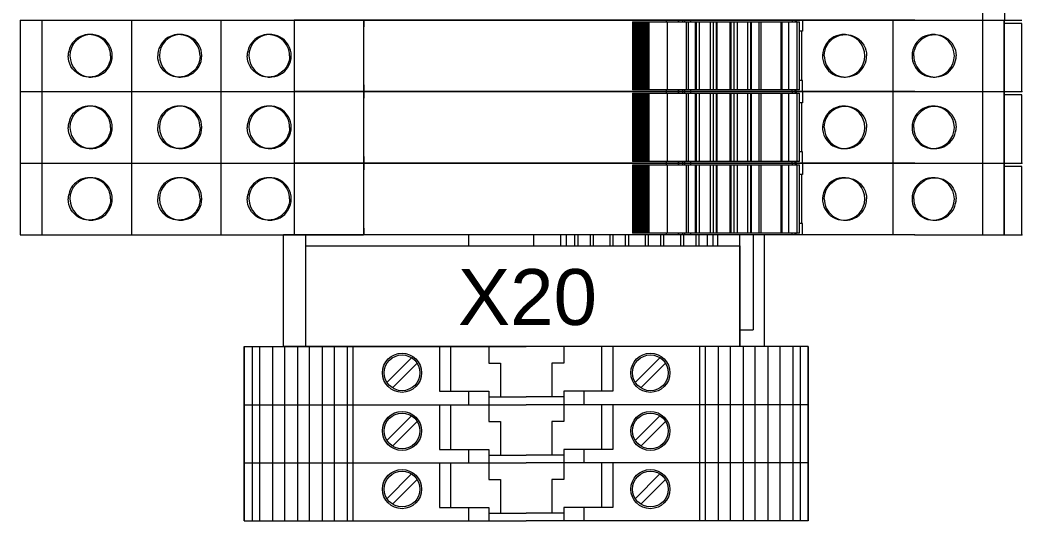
# Model space of a CAD drawing. Header units: millimetres. Extents: x -5035 to 14510, y -7775 to 12.
# Drawn here: x 1404.5 to 1494, y -2380.5 to -2335.7 of the extents above; entities that cross this region are included whole.
import ezdxf
from ezdxf.enums import TextEntityAlignment as Align

# ---------------------------------------------------------------- set-up
doc = ezdxf.new("R2010")
doc.units = ezdxf.units.MM
doc.layers.add('eProC - L2', color=41, linetype='Continuous', lineweight=20)
doc.styles.get("Standard").update_dxf_attribs({"font": 'arial.ttf'})

# ---------------------------------------------------------------- blocks, each defined once
blk = doc.blocks.new('eProC_Z_EK1+I-RE1')
at = {"layer": 'eProC - L2'}
for p, q in [((0, 0), (0, -20.65)), ((10, 0), (0, 0)), ((10, 0), (10, -43)), ((0, -1), (8.5, -1)), ((8.5, -2.2), (8.5, -1)), ((10, -2.2), (0, -2.2)), ((0, -4.2), (1, -4.2)), ((1, -4.591), (0, -4.591)), ((1, -5.091), (0, -5.091)), ((1, -5.838), (0, -5.838)), ((1, -6.114), (0, -6.114)), ((1, -7.214), (0, -7.214)), ((1, -7.489), (0, -7.489)), ((1, -8.989), (0, -8.989)), ((1, -9.265), (0, -9.265)), ((1, -10.365), (0, -10.365)), ((1, -10.64), (0, -10.64)), ((1, -12.14), (0, -12.14)), ((1, -12.416), (0, -12.416)), ((1, -13.516), (0, -13.516)), ((1, -13.791), (0, -13.791)), ((1, -15.291), (0, -15.291)), ((1, -15.567), (0, -15.567)), ((1, -16.667), (0, -16.667)), ((1, -16.942), (0, -16.942)), ((1, -17.691), (0, -17.691)), ((1, -18.191), (0, -18.191)), ((0, -20.65), (1, -20.65)), ((1, -26.45), (1, -20.65)), ((0, -26.45), (0, -43)), ((0, -26.45), (1, -26.45)), ((10, -41), (0, -41)), ((10, -43), (0, -43))]:
    blk.add_line(p, q, dxfattribs=at)
blk.add_lwpolyline([(10, -41), (1, -41), (1, -2.2), (10, -2.2)], close=True, dxfattribs=at)
blk.add_attdef('XXXX.X', text='', height=5, rotation=90, dxfattribs=at).set_placement((8.072, -21.183), align=Align.CENTER)

msp = doc.modelspace()

# ---------------------------------------------------------------- linework, layer by layer
at = {"layer": 'eProC - L2'}
for p, q in [((1490.5, -2329.307), (1490.5, -2335.707)), ((1492.451, -2329.307), (1492.451, -2335.707)), ((1404.469, -2335.707), (1404.469, -2342.107)), ((1404.469, -2335.707), (1492.446, -2335.707)), ((1404.47, -2335.707), (1404.47, -2342.107)), ((1404.475, -2335.707), (1428.964, -2335.707)), ((1404.475, -2335.707), (1494.026, -2335.707)), ((1404.476, -2335.707), (1404.476, -2342.107)), ((1406.421, -2335.707), (1406.421, -2342.107)), ((1414.421, -2335.707), (1414.421, -2342.107)), ((1422.421, -2335.707), (1422.421, -2342.107)), ((1435.179, -2335.707), (1428.957, -2335.707)), ((1428.957, -2335.707), (1428.957, -2342.107)), ((1435.179, -2335.707), (1435.179, -2342.107)), ((1484.452, -2335.707), (1435.185, -2335.707)), ((1435.185, -2335.707), (1435.185, -2336.307)), ((1459.207, -2335.857), (1459.207, -2341.957)), ((1459.207, -2335.857), (1474.141, -2335.857)), ((1459.22, -2335.857), (1459.22, -2341.957)), ((1459.313, -2335.857), (1459.313, -2341.957)), ((1459.378, -2335.857), (1459.378, -2341.957)), ((1459.508, -2335.857), (1459.508, -2341.957)), ((1459.607, -2335.857), (1459.607, -2341.957)), ((1459.729, -2335.857), (1459.729, -2341.957)), ((1459.818, -2335.857), (1459.818, -2341.957)), ((1459.932, -2335.857), (1459.932, -2341.957)), ((1460.008, -2335.857), (1460.008, -2341.957)), ((1460.115, -2335.857), (1460.115, -2341.957)), ((1460.179, -2335.857), (1460.179, -2341.957)), ((1460.278, -2335.857), (1460.278, -2341.957)), ((1460.33, -2335.857), (1460.33, -2341.957)), ((1460.422, -2335.857), (1460.422, -2341.957)), ((1460.46, -2335.857), (1460.46, -2341.957)), ((1460.544, -2335.857), (1460.544, -2341.957)), ((1460.568, -2335.857), (1460.568, -2341.957)), ((1460.646, -2335.857), (1460.646, -2341.957)), ((1460.662, -2335.857), (1460.662, -2341.957)), ((1462.257, -2335.857), (1462.257, -2335.707)), ((1462.343, -2341.957), (1462.343, -2335.857)), ((1463.313, -2335.707), (1463.313, -2335.857)), ((1463.317, -2335.857), (1463.317, -2335.707)), ((1463.717, -2335.857), (1463.717, -2335.707)), ((1463.895, -2335.857), (1463.895, -2335.707)), ((1464.007, -2335.857), (1464.007, -2341.957)), ((1464.207, -2341.957), (1464.207, -2335.857)), ((1464.426, -2335.857), (1464.426, -2335.707)), ((1464.85, -2341.957), (1464.85, -2335.857)), ((1464.945, -2341.957), (1464.945, -2335.857)), ((1465.182, -2335.857), (1465.182, -2341.957)), ((1466.157, -2335.857), (1466.157, -2341.957)), ((1466.457, -2341.957), (1466.457, -2335.857)), ((1466.695, -2335.857), (1466.695, -2341.957)), ((1466.79, -2341.957), (1466.79, -2335.857)), ((1467.925, -2335.857), (1467.925, -2341.957)), ((1468.02, -2341.957), (1468.02, -2335.857)), ((1468.257, -2335.857), (1468.257, -2341.957)), ((1468.557, -2335.857), (1468.557, -2341.957)), ((1469.532, -2341.957), (1469.532, -2335.857)), ((1469.77, -2335.857), (1469.77, -2341.957)), ((1469.865, -2341.957), (1469.865, -2335.857)), ((1470.507, -2335.857), (1470.507, -2341.957)), ((1470.707, -2341.957), (1470.707, -2335.857)), ((1472.469, -2335.857), (1472.469, -2341.957)), ((1472.496, -2335.857), (1472.496, -2341.957)), ((1472.565, -2335.857), (1472.565, -2341.957)), ((1473.171, -2335.857), (1473.171, -2341.957)), ((1473.483, -2335.707), (1473.483, -2335.857)), ((1473.748, -2335.707), (1473.748, -2335.857)), ((1473.848, -2335.707), (1473.848, -2335.857)), ((1473.898, -2335.857), (1473.898, -2341.957)), ((1474.141, -2341.957), (1474.141, -2335.857)), ((1474.407, -2335.707), (1474.407, -2336.707)), ((1482.494, -2335.707), (1482.494, -2342.107)), ((1484.433, -2335.707), (1484.452, -2335.707)), ((1484.452, -2335.707), (1492.452, -2335.707)), ((1487.909, -2335.707), (1487.906, -2335.707)), ((1488.264, -2335.707), (1492.164, -2335.707)), ((1490.494, -2335.707), (1490.494, -2342.107)), ((1492.439, -2335.707), (1492.439, -2342.107)), ((1492.445, -2335.707), (1492.445, -2342.107)), ((1492.446, -2342.107), (1492.446, -2335.707)), ((1494.019, -2336.007), (1492.446, -2336.007)), ((1492.456, -2335.707), (1494.026, -2335.707)), ((1494.017, -2342.107), (1494.017, -2336.007)), ((1494.019, -2342.107), (1494.019, -2336.007)), ((1410.823, -2337.006), (1410.661, -2337.006)), ((1418.823, -2337.006), (1418.661, -2337.006)), ((1426.823, -2337.006), (1426.661, -2337.006)), ((1474.407, -2336.707), (1474.141, -2336.707)), ((1474.307, -2336.707), (1474.307, -2341.107)), ((1478.254, -2337.006), (1478.091, -2337.006)), ((1486.254, -2337.006), (1486.091, -2337.006)), ((1410.661, -2340.807), (1410.823, -2340.807)), ((1418.661, -2340.807), (1418.823, -2340.807)), ((1426.661, -2340.807), (1426.823, -2340.807)), ((1478.091, -2340.807), (1478.254, -2340.807)), ((1486.091, -2340.807), (1486.254, -2340.807)), ((1435.185, -2341.507), (1435.185, -2342.107)), ((1474.407, -2341.107), (1474.141, -2341.107)), ((1474.407, -2342.107), (1474.407, -2341.107)), ((1404.469, -2342.107), (1404.469, -2348.507)), ((1404.469, -2342.107), (1492.446, -2342.107)), ((1404.469, -2342.107), (1428.957, -2342.107)), ((1404.47, -2342.107), (1404.47, -2348.507)), ((1404.476, -2342.107), (1404.476, -2348.507)), ((1406.421, -2342.107), (1406.421, -2348.507)), ((1414.421, -2342.107), (1414.421, -2348.507)), ((1422.421, -2342.107), (1422.421, -2348.507)), ((1435.179, -2342.107), (1428.957, -2342.107)), ((1428.957, -2342.107), (1428.957, -2348.507)), ((1428.957, -2342.107), (1435.179, -2342.107)), ((1435.179, -2342.107), (1435.179, -2348.507)), ((1484.446, -2342.107), (1435.179, -2342.107)), ((1435.185, -2342.107), (1435.185, -2342.707)), ((1474.141, -2341.957), (1459.207, -2341.957)), ((1459.207, -2342.257), (1459.207, -2348.357)), ((1459.207, -2342.257), (1474.141, -2342.257)), ((1459.22, -2342.257), (1459.22, -2348.357)), ((1459.313, -2342.257), (1459.313, -2348.357)), ((1459.378, -2342.257), (1459.378, -2348.357)), ((1459.508, -2342.257), (1459.508, -2348.357)), ((1459.607, -2342.257), (1459.607, -2348.357)), ((1459.729, -2342.257), (1459.729, -2348.357)), ((1459.818, -2342.257), (1459.818, -2348.357)), ((1459.932, -2342.257), (1459.932, -2348.357)), ((1460.008, -2342.257), (1460.008, -2348.357)), ((1460.115, -2342.257), (1460.115, -2348.357)), ((1460.179, -2342.257), (1460.179, -2348.357)), ((1460.278, -2342.257), (1460.278, -2348.357)), ((1460.33, -2342.257), (1460.33, -2348.357)), ((1460.422, -2342.257), (1460.422, -2348.357)), ((1460.46, -2342.257), (1460.46, -2348.357)), ((1460.544, -2342.257), (1460.544, -2348.357)), ((1460.568, -2342.257), (1460.568, -2348.357)), ((1460.646, -2342.257), (1460.646, -2348.357)), ((1460.662, -2342.257), (1460.662, -2348.357)), ((1462.257, -2342.107), (1462.257, -2341.957)), ((1462.257, -2342.257), (1462.257, -2342.107)), ((1462.343, -2348.357), (1462.343, -2342.257)), ((1463.313, -2341.957), (1463.313, -2342.107)), ((1463.313, -2342.107), (1463.313, -2342.257)), ((1463.317, -2342.107), (1463.317, -2341.957)), ((1463.317, -2342.257), (1463.317, -2342.107)), ((1463.717, -2342.107), (1463.717, -2341.957)), ((1463.717, -2342.257), (1463.717, -2342.107)), ((1463.895, -2342.107), (1463.895, -2341.957)), ((1463.895, -2342.257), (1463.895, -2342.107)), ((1464.007, -2342.257), (1464.007, -2348.357)), ((1464.207, -2348.357), (1464.207, -2342.257)), ((1464.426, -2342.107), (1464.426, -2341.957)), ((1464.426, -2342.257), (1464.426, -2342.107)), ((1464.85, -2348.357), (1464.85, -2342.257)), ((1464.945, -2348.357), (1464.945, -2342.257)), ((1465.182, -2342.257), (1465.182, -2348.357)), ((1466.157, -2342.257), (1466.157, -2348.357)), ((1466.457, -2348.357), (1466.457, -2342.257)), ((1466.695, -2342.257), (1466.695, -2348.357)), ((1466.79, -2348.357), (1466.79, -2342.257)), ((1467.925, -2342.257), (1467.925, -2348.357)), ((1468.02, -2348.357), (1468.02, -2342.257)), ((1468.257, -2342.257), (1468.257, -2348.357)), ((1468.557, -2342.257), (1468.557, -2348.357)), ((1469.532, -2348.357), (1469.532, -2342.257)), ((1469.77, -2342.257), (1469.77, -2348.357)), ((1469.865, -2348.357), (1469.865, -2342.257)), ((1470.507, -2342.257), (1470.507, -2348.357)), ((1470.707, -2348.357), (1470.707, -2342.257)), ((1472.469, -2342.257), (1472.469, -2348.357)), ((1472.496, -2342.257), (1472.496, -2348.357)), ((1472.565, -2342.257), (1472.565, -2348.357)), ((1473.171, -2342.257), (1473.171, -2348.357)), ((1473.483, -2342.107), (1473.483, -2341.957)), ((1473.483, -2342.107), (1473.483, -2342.257)), ((1473.748, -2342.107), (1473.748, -2341.957)), ((1473.748, -2342.107), (1473.748, -2342.257)), ((1473.848, -2342.107), (1473.848, -2341.957)), ((1473.848, -2342.107), (1473.848, -2342.257)), ((1473.898, -2342.257), (1473.898, -2348.357)), ((1474.141, -2348.357), (1474.141, -2342.257)), ((1474.407, -2342.107), (1474.407, -2343.107)), ((1482.494, -2342.107), (1482.494, -2348.507)), ((1484.426, -2342.107), (1484.446, -2342.107)), ((1484.446, -2342.107), (1492.446, -2342.107)), ((1487.903, -2342.107), (1487.9, -2342.107)), ((1488.257, -2342.107), (1492.157, -2342.107)), ((1490.494, -2342.107), (1490.494, -2348.507)), ((1492.439, -2342.107), (1492.439, -2348.507)), ((1492.445, -2342.107), (1492.445, -2348.507)), ((1492.446, -2348.507), (1492.446, -2342.107)), ((1494.019, -2342.407), (1492.446, -2342.407)), ((1492.449, -2342.107), (1494.019, -2342.107)), ((1494.017, -2348.507), (1494.017, -2342.407)), ((1494.019, -2348.507), (1494.019, -2342.407)), ((1410.823, -2343.406), (1410.661, -2343.406)), ((1418.823, -2343.406), (1418.661, -2343.406)), ((1426.823, -2343.406), (1426.661, -2343.406)), ((1474.407, -2343.107), (1474.141, -2343.107)), ((1474.307, -2343.107), (1474.307, -2347.507)), ((1478.254, -2343.406), (1478.091, -2343.406)), ((1486.254, -2343.406), (1486.091, -2343.406)), ((1410.661, -2347.207), (1410.823, -2347.207)), ((1418.661, -2347.207), (1418.823, -2347.207)), ((1426.661, -2347.207), (1426.823, -2347.207)), ((1478.091, -2347.207), (1478.254, -2347.207)), ((1486.091, -2347.207), (1486.254, -2347.207)), ((1435.185, -2347.907), (1435.185, -2348.507)), ((1474.407, -2347.507), (1474.141, -2347.507)), ((1474.407, -2348.507), (1474.407, -2347.507)), ((1404.469, -2348.507), (1404.469, -2354.907)), ((1404.469, -2348.507), (1492.446, -2348.507)), ((1404.469, -2348.507), (1428.957, -2348.507)), ((1404.47, -2348.507), (1404.47, -2354.907)), ((1404.476, -2348.507), (1404.476, -2354.907)), ((1406.421, -2348.507), (1406.421, -2354.907)), ((1414.421, -2348.507), (1414.421, -2354.907)), ((1422.421, -2348.507), (1422.421, -2354.907)), ((1435.179, -2348.507), (1428.957, -2348.507)), ((1428.957, -2348.507), (1428.957, -2354.907)), ((1428.957, -2348.507), (1435.179, -2348.507)), ((1435.179, -2348.507), (1435.179, -2354.907)), ((1484.446, -2348.507), (1435.179, -2348.507)), ((1435.185, -2348.507), (1435.185, -2349.107)), ((1474.141, -2348.357), (1459.207, -2348.357)), ((1459.207, -2348.657), (1459.207, -2354.757)), ((1459.207, -2348.657), (1474.141, -2348.657)), ((1459.22, -2348.657), (1459.22, -2354.757)), ((1459.313, -2348.657), (1459.313, -2354.757)), ((1459.378, -2348.657), (1459.378, -2354.757)), ((1459.508, -2348.657), (1459.508, -2354.757)), ((1459.607, -2348.657), (1459.607, -2354.757)), ((1459.729, -2348.657), (1459.729, -2354.757)), ((1459.818, -2348.657), (1459.818, -2354.757)), ((1459.932, -2348.657), (1459.932, -2354.757)), ((1460.008, -2348.657), (1460.008, -2354.757)), ((1460.115, -2348.657), (1460.115, -2354.757)), ((1460.179, -2348.657), (1460.179, -2354.757)), ((1460.278, -2348.657), (1460.278, -2354.757)), ((1460.33, -2348.657), (1460.33, -2354.757)), ((1460.422, -2348.657), (1460.422, -2354.757)), ((1460.46, -2348.657), (1460.46, -2354.757)), ((1460.544, -2348.657), (1460.544, -2354.757)), ((1460.568, -2348.657), (1460.568, -2354.757)), ((1460.646, -2348.657), (1460.646, -2354.757)), ((1460.662, -2348.657), (1460.662, -2354.757)), ((1462.257, -2348.507), (1462.257, -2348.357)), ((1462.257, -2348.657), (1462.257, -2348.507)), ((1462.343, -2354.757), (1462.343, -2348.657)), ((1463.313, -2348.357), (1463.313, -2348.507)), ((1463.313, -2348.507), (1463.313, -2348.657)), ((1463.317, -2348.507), (1463.317, -2348.357)), ((1463.317, -2348.657), (1463.317, -2348.507)), ((1463.717, -2348.507), (1463.717, -2348.357)), ((1463.717, -2348.657), (1463.717, -2348.507)), ((1463.895, -2348.507), (1463.895, -2348.357)), ((1463.895, -2348.657), (1463.895, -2348.507)), ((1464.007, -2348.657), (1464.007, -2354.757)), ((1464.207, -2354.757), (1464.207, -2348.657)), ((1464.426, -2348.507), (1464.426, -2348.357)), ((1464.426, -2348.657), (1464.426, -2348.507)), ((1464.85, -2354.757), (1464.85, -2348.657)), ((1464.945, -2354.757), (1464.945, -2348.657)), ((1465.182, -2348.657), (1465.182, -2354.757)), ((1466.157, -2348.657), (1466.157, -2354.757)), ((1466.457, -2354.757), (1466.457, -2348.657)), ((1466.695, -2348.657), (1466.695, -2354.757)), ((1466.79, -2354.757), (1466.79, -2348.657)), ((1467.925, -2348.657), (1467.925, -2354.757)), ((1468.02, -2354.757), (1468.02, -2348.657)), ((1468.257, -2348.657), (1468.257, -2354.757)), ((1468.557, -2348.657), (1468.557, -2354.757)), ((1469.532, -2354.757), (1469.532, -2348.657)), ((1469.77, -2348.657), (1469.77, -2354.757)), ((1469.865, -2354.757), (1469.865, -2348.657)), ((1470.507, -2348.657), (1470.507, -2354.757)), ((1470.707, -2354.757), (1470.707, -2348.657)), ((1472.469, -2348.657), (1472.469, -2354.757)), ((1472.496, -2348.657), (1472.496, -2354.757)), ((1472.565, -2348.657), (1472.565, -2354.757)), ((1473.171, -2348.657), (1473.171, -2354.757)), ((1473.483, -2348.507), (1473.483, -2348.357)), ((1473.483, -2348.507), (1473.483, -2348.657)), ((1473.748, -2348.507), (1473.748, -2348.357)), ((1473.748, -2348.507), (1473.748, -2348.657)), ((1473.848, -2348.507), (1473.848, -2348.357)), ((1473.848, -2348.507), (1473.848, -2348.657)), ((1473.898, -2348.657), (1473.898, -2354.757)), ((1474.141, -2354.757), (1474.141, -2348.657)), ((1474.407, -2348.507), (1474.407, -2349.507)), ((1482.494, -2348.507), (1482.494, -2354.907)), ((1484.426, -2348.507), (1484.446, -2348.507)), ((1484.446, -2348.507), (1492.446, -2348.507)), ((1487.903, -2348.507), (1487.9, -2348.507)), ((1488.257, -2348.507), (1492.157, -2348.507)), ((1490.494, -2348.507), (1490.494, -2354.907)), ((1492.439, -2348.507), (1492.439, -2354.907)), ((1492.445, -2348.507), (1492.445, -2354.907)), ((1492.446, -2354.907), (1492.446, -2348.507)), ((1494.019, -2348.807), (1492.446, -2348.807)), ((1492.449, -2348.507), (1494.019, -2348.507)), ((1494.017, -2354.907), (1494.017, -2348.807)), ((1494.019, -2354.907), (1494.019, -2348.807)), ((1410.823, -2349.806), (1410.661, -2349.806)), ((1418.823, -2349.806), (1418.661, -2349.806)), ((1426.823, -2349.806), (1426.661, -2349.806)), ((1474.407, -2349.507), (1474.141, -2349.507)), ((1474.307, -2349.507), (1474.307, -2353.907)), ((1478.254, -2349.806), (1478.091, -2349.806)), ((1486.254, -2349.806), (1486.091, -2349.806)), ((1410.661, -2353.607), (1410.823, -2353.607)), ((1418.661, -2353.607), (1418.823, -2353.607)), ((1426.661, -2353.607), (1426.823, -2353.607)), ((1435.185, -2354.307), (1435.185, -2354.907)), ((1474.407, -2353.907), (1474.141, -2353.907)), ((1474.407, -2354.907), (1474.407, -2353.907)), ((1478.091, -2353.607), (1478.254, -2353.607)), ((1486.091, -2353.607), (1486.254, -2353.607)), ((1404.469, -2354.907), (1428.957, -2354.907)), ((1428.957, -2354.907), (1435.179, -2354.907)), ((1484.446, -2354.907), (1435.179, -2354.907)), ((1474.141, -2354.757), (1459.207, -2354.757)), ((1462.257, -2354.907), (1462.257, -2354.757)), ((1463.313, -2354.757), (1463.313, -2354.907)), ((1463.317, -2354.907), (1463.317, -2354.757)), ((1463.717, -2354.907), (1463.717, -2354.757)), ((1463.895, -2354.907), (1463.895, -2354.757)), ((1464.426, -2354.907), (1464.426, -2354.757)), ((1473.483, -2354.907), (1473.483, -2354.757)), ((1473.748, -2354.907), (1473.748, -2354.757)), ((1473.848, -2354.907), (1473.848, -2354.757)), ((1484.426, -2354.907), (1484.446, -2354.907)), ((1484.446, -2354.907), (1492.446, -2354.907)), ((1487.903, -2354.907), (1487.9, -2354.907)), ((1488.257, -2354.907), (1492.157, -2354.907)), ((1492.449, -2354.907), (1494.019, -2354.907)), ((1424.512, -2364.907), (1449.712, -2364.907)), ((1424.512, -2370.107), (1424.512, -2364.907)), ((1424.512, -2364.907), (1424.512, -2370.107)), ((1425.219, -2364.907), (1425.219, -2370.107)), ((1425.873, -2364.907), (1425.873, -2370.107)), ((1427.034, -2364.907), (1427.034, -2370.107)), ((1428.1, -2364.907), (1428.1, -2370.107)), ((1429.262, -2364.907), (1429.262, -2370.107)), ((1430.327, -2364.907), (1430.327, -2370.107)), ((1431.489, -2364.907), (1431.489, -2370.107)), ((1432.555, -2364.907), (1432.555, -2370.107)), ((1433.717, -2364.907), (1433.717, -2370.107)), ((1434.224, -2364.907), (1434.224, -2370.107)), ((1441.962, -2364.907), (1441.962, -2368.907)), ((1442.962, -2368.907), (1442.962, -2364.907)), ((1446.362, -2364.907), (1446.362, -2366.407)), ((1474.912, -2364.907), (1449.712, -2364.907)), ((1453.062, -2364.907), (1453.062, -2366.407)), ((1456.462, -2368.907), (1456.462, -2364.907)), ((1457.462, -2364.907), (1457.462, -2368.907)), ((1465.2, -2364.907), (1465.2, -2370.107)), ((1465.708, -2364.907), (1465.708, -2370.107)), ((1466.869, -2364.907), (1466.869, -2370.107)), ((1467.935, -2364.907), (1467.935, -2370.107)), ((1469.097, -2364.907), (1469.097, -2370.107)), ((1470.162, -2364.907), (1470.162, -2370.107)), ((1471.324, -2364.907), (1471.324, -2370.107)), ((1472.39, -2364.907), (1472.39, -2370.107)), ((1473.552, -2364.907), (1473.552, -2370.107)), ((1474.205, -2364.907), (1474.205, -2370.107)), ((1474.912, -2370.107), (1474.912, -2364.907)), ((1474.912, -2364.907), (1474.912, -2370.107)), ((1439.469, -2365.905), (1437.261, -2368.113)), ((1461.669, -2365.905), (1459.461, -2368.113)), ((1439.964, -2366.4), (1437.756, -2368.608)), ((1446.362, -2366.407), (1447.412, -2366.407)), ((1447.412, -2366.407), (1447.412, -2369.407)), ((1452.012, -2366.407), (1452.012, -2369.407)), ((1453.062, -2366.407), (1452.012, -2366.407)), ((1462.164, -2366.4), (1459.956, -2368.608)), ((1441.962, -2368.907), (1446.362, -2368.907)), ((1444.562, -2368.907), (1444.562, -2370.107)), ((1446.362, -2368.907), (1446.362, -2370.107)), ((1446.362, -2369.407), (1449.712, -2369.407)), ((1453.062, -2369.407), (1449.712, -2369.407)), ((1457.462, -2368.907), (1453.062, -2368.907)), ((1453.062, -2368.907), (1453.062, -2370.107)), ((1454.862, -2368.907), (1454.862, -2370.107)), ((1424.512, -2370.107), (1449.712, -2370.107)), ((1424.512, -2370.107), (1449.712, -2370.107)), ((1424.512, -2375.307), (1424.512, -2370.107)), ((1424.512, -2370.107), (1424.512, -2375.307)), ((1425.219, -2370.107), (1425.219, -2375.307)), ((1425.873, -2370.107), (1425.873, -2375.307)), ((1427.034, -2370.107), (1427.034, -2375.307)), ((1428.1, -2370.107), (1428.1, -2375.307)), ((1429.262, -2370.107), (1429.262, -2375.307)), ((1430.327, -2370.107), (1430.327, -2375.307)), ((1431.489, -2370.107), (1431.489, -2375.307)), ((1432.555, -2370.107), (1432.555, -2375.307)), ((1433.717, -2370.107), (1433.717, -2375.307)), ((1434.224, -2370.107), (1434.224, -2375.307)), ((1441.962, -2370.107), (1441.962, -2374.107)), ((1442.962, -2374.107), (1442.962, -2370.107)), ((1446.362, -2370.107), (1446.362, -2371.607)), ((1474.912, -2370.107), (1449.712, -2370.107)), ((1474.912, -2370.107), (1449.712, -2370.107)), ((1453.062, -2370.107), (1453.062, -2371.607)), ((1456.462, -2374.107), (1456.462, -2370.107)), ((1457.462, -2370.107), (1457.462, -2374.107)), ((1465.2, -2370.107), (1465.2, -2375.307)), ((1465.708, -2370.107), (1465.708, -2375.307)), ((1466.869, -2370.107), (1466.869, -2375.307)), ((1467.935, -2370.107), (1467.935, -2375.307)), ((1469.097, -2370.107), (1469.097, -2375.307)), ((1470.162, -2370.107), (1470.162, -2375.307)), ((1471.324, -2370.107), (1471.324, -2375.307)), ((1472.39, -2370.107), (1472.39, -2375.307)), ((1473.552, -2370.107), (1473.552, -2375.307)), ((1474.205, -2370.107), (1474.205, -2375.307)), ((1474.912, -2375.307), (1474.912, -2370.107)), ((1474.912, -2370.107), (1474.912, -2375.307)), ((1439.469, -2371.105), (1437.261, -2373.313)), ((1461.669, -2371.105), (1459.461, -2373.313)), ((1439.964, -2371.6), (1437.756, -2373.808)), ((1446.362, -2371.607), (1447.412, -2371.607)), ((1447.412, -2371.607), (1447.412, -2374.607)), ((1452.012, -2371.607), (1452.012, -2374.607)), ((1453.062, -2371.607), (1452.012, -2371.607)), ((1462.164, -2371.6), (1459.956, -2373.808)), ((1441.962, -2374.107), (1446.362, -2374.107)), ((1444.562, -2374.107), (1444.562, -2375.307)), ((1446.362, -2374.107), (1446.362, -2375.307)), ((1457.462, -2374.107), (1453.062, -2374.107)), ((1453.062, -2374.107), (1453.062, -2375.307)), ((1454.862, -2374.107), (1454.862, -2375.307)), ((1446.362, -2374.607), (1449.712, -2374.607)), ((1453.062, -2374.607), (1449.712, -2374.607)), ((1424.512, -2375.307), (1449.712, -2375.307)), ((1424.512, -2375.307), (1449.712, -2375.307)), ((1424.512, -2380.507), (1424.512, -2375.307)), ((1424.512, -2375.307), (1424.512, -2380.507)), ((1425.219, -2375.307), (1425.219, -2380.507)), ((1425.873, -2375.307), (1425.873, -2380.507)), ((1427.034, -2375.307), (1427.034, -2380.507)), ((1428.1, -2375.307), (1428.1, -2380.507)), ((1429.262, -2375.307), (1429.262, -2380.507)), ((1430.327, -2375.307), (1430.327, -2380.507)), ((1431.489, -2375.307), (1431.489, -2380.507)), ((1432.555, -2375.307), (1432.555, -2380.507)), ((1433.717, -2375.307), (1433.717, -2380.507)), ((1434.224, -2375.307), (1434.224, -2380.507)), ((1441.962, -2375.307), (1441.962, -2379.307)), ((1442.962, -2379.307), (1442.962, -2375.307)), ((1446.362, -2375.307), (1446.362, -2376.807)), ((1474.912, -2375.307), (1449.712, -2375.307)), ((1474.912, -2375.307), (1449.712, -2375.307)), ((1453.062, -2375.307), (1453.062, -2376.807)), ((1456.462, -2379.307), (1456.462, -2375.307)), ((1457.462, -2375.307), (1457.462, -2379.307)), ((1465.2, -2375.307), (1465.2, -2380.507)), ((1465.708, -2375.307), (1465.708, -2380.507)), ((1466.869, -2375.307), (1466.869, -2380.507)), ((1467.935, -2375.307), (1467.935, -2380.507)), ((1469.097, -2375.307), (1469.097, -2380.507)), ((1470.162, -2375.307), (1470.162, -2380.507)), ((1471.324, -2375.307), (1471.324, -2380.507)), ((1472.39, -2375.307), (1472.39, -2380.507)), ((1473.552, -2375.307), (1473.552, -2380.507)), ((1474.205, -2375.307), (1474.205, -2380.507)), ((1474.912, -2380.507), (1474.912, -2375.307)), ((1474.912, -2375.307), (1474.912, -2380.507)), ((1439.469, -2376.305), (1437.261, -2378.513)), ((1439.964, -2376.8), (1437.756, -2379.008)), ((1446.362, -2376.807), (1447.412, -2376.807)), ((1447.412, -2376.807), (1447.412, -2379.807)), ((1452.012, -2376.807), (1452.012, -2379.807)), ((1453.062, -2376.807), (1452.012, -2376.807)), ((1461.669, -2376.305), (1459.461, -2378.513)), ((1462.164, -2376.8), (1459.956, -2379.008)), ((1441.962, -2379.307), (1446.362, -2379.307)), ((1444.562, -2379.307), (1444.562, -2380.507)), ((1446.362, -2379.307), (1446.362, -2380.507)), ((1457.462, -2379.307), (1453.062, -2379.307)), ((1453.062, -2379.307), (1453.062, -2380.507)), ((1454.862, -2379.307), (1454.862, -2380.507)), ((1446.362, -2379.807), (1449.712, -2379.807)), ((1453.062, -2379.807), (1449.712, -2379.807)), ((1424.512, -2380.507), (1449.712, -2380.507)), ((1474.912, -2380.507), (1449.712, -2380.507))]:
    msp.add_line(p, q, dxfattribs=at)
for points in [[(1410.661, -2337.006), (1410.486, -2337.014), (1410.282, -2337.045), (1410.056, -2337.106), (1409.875, -2337.178), (1409.689, -2337.276), (1409.565, -2337.358), (1409.442, -2337.454), (1409.322, -2337.565), (1409.173, -2337.734), (1409.051, -2337.911), (1408.954, -2338.089), (1408.881, -2338.267), (1408.816, -2338.495), (1408.781, -2338.71), (1408.771, -2338.906)], [(1412.472, -2338.336), (1412.451, -2338.272), (1412.377, -2338.094), (1412.28, -2337.914), (1412.157, -2337.737), (1412.006, -2337.565), (1411.828, -2337.408), (1411.645, -2337.282), (1411.462, -2337.184), (1411.283, -2337.111), (1411.056, -2337.048), (1410.849, -2337.016), (1410.664, -2337.006), (1410.661, -2337.006)], [(1418.661, -2337.006), (1418.486, -2337.014), (1418.282, -2337.045), (1418.056, -2337.106), (1417.875, -2337.178), (1417.689, -2337.276), (1417.565, -2337.358), (1417.442, -2337.454), (1417.322, -2337.565), (1417.173, -2337.734), (1417.051, -2337.911), (1416.954, -2338.089), (1416.881, -2338.267), (1416.816, -2338.495), (1416.781, -2338.71), (1416.771, -2338.906)], [(1420.472, -2338.336), (1420.451, -2338.272), (1420.377, -2338.094), (1420.28, -2337.914), (1420.157, -2337.737), (1420.006, -2337.565), (1419.828, -2337.408), (1419.645, -2337.282), (1419.462, -2337.184), (1419.283, -2337.111), (1419.056, -2337.048), (1418.849, -2337.016), (1418.664, -2337.006), (1418.661, -2337.006)], [(1426.661, -2337.006), (1426.486, -2337.014), (1426.282, -2337.045), (1426.056, -2337.106), (1425.875, -2337.178), (1425.689, -2337.276), (1425.565, -2337.358), (1425.442, -2337.454), (1425.322, -2337.565), (1425.173, -2337.734), (1425.051, -2337.911), (1424.954, -2338.089), (1424.881, -2338.267), (1424.816, -2338.495), (1424.781, -2338.71), (1424.771, -2338.906)], [(1428.56, -2338.906), (1428.55, -2338.713), (1428.516, -2338.5), (1428.451, -2338.272), (1428.377, -2338.094), (1428.28, -2337.914), (1428.157, -2337.737), (1428.006, -2337.565), (1427.828, -2337.408), (1427.645, -2337.282), (1427.462, -2337.184), (1427.283, -2337.111), (1427.056, -2337.048), (1426.849, -2337.016), (1426.664, -2337.006), (1426.661, -2337.006)], [(1476.355, -2338.906), (1476.374, -2338.647), (1476.423, -2338.402), (1476.501, -2338.171), (1476.609, -2337.954), (1476.746, -2337.752), (1476.912, -2337.564), (1477.099, -2337.399), (1477.304, -2337.262), (1477.528, -2337.151), (1477.763, -2337.071), (1478.005, -2337.022), (1478.254, -2337.006), (1478.254, -2337.006)], [(1478.254, -2337.006), (1478.502, -2337.022), (1478.743, -2337.071), (1478.978, -2337.151), (1479.2, -2337.261), (1479.405, -2337.399), (1479.591, -2337.563), (1479.755, -2337.751), (1479.891, -2337.957), (1480, -2338.179), (1480.08, -2338.414), (1480.123, -2338.636), (1480.144, -2338.906)], [(1484.443, -2338.332), (1484.501, -2338.171), (1484.609, -2337.954), (1484.746, -2337.752), (1484.912, -2337.564), (1485.099, -2337.399), (1485.304, -2337.262), (1485.528, -2337.151), (1485.763, -2337.071), (1486.005, -2337.022), (1486.254, -2337.006), (1486.254, -2337.006)], [(1486.254, -2337.006), (1486.502, -2337.022), (1486.743, -2337.071), (1486.978, -2337.151), (1487.2, -2337.261), (1487.405, -2337.399), (1487.591, -2337.563), (1487.755, -2337.751), (1487.891, -2337.957), (1488, -2338.179), (1488.08, -2338.414), (1488.123, -2338.636), (1488.144, -2338.906)], [(1410.661, -2340.807), (1410.413, -2340.79), (1410.172, -2340.742), (1409.937, -2340.662), (1409.714, -2340.552), (1409.51, -2340.414), (1409.324, -2340.249), (1409.16, -2340.062), (1409.024, -2339.856), (1408.915, -2339.634), (1408.835, -2339.398), (1408.792, -2339.177), (1408.771, -2338.906)], [(1412.56, -2338.906), (1412.55, -2338.713), (1412.516, -2338.5), (1412.472, -2338.336)], [(1412.56, -2338.906), (1412.541, -2339.166), (1412.492, -2339.411), (1412.472, -2339.48)], [(1418.661, -2340.807), (1418.413, -2340.79), (1418.172, -2340.742), (1417.937, -2340.662), (1417.714, -2340.552), (1417.51, -2340.414), (1417.324, -2340.249), (1417.16, -2340.062), (1417.024, -2339.856), (1416.915, -2339.634), (1416.835, -2339.398), (1416.792, -2339.177), (1416.771, -2338.906)], [(1420.56, -2338.906), (1420.55, -2338.713), (1420.516, -2338.5), (1420.472, -2338.336)], [(1420.56, -2338.906), (1420.541, -2339.166), (1420.492, -2339.411), (1420.472, -2339.48)], [(1426.661, -2340.807), (1426.413, -2340.79), (1426.172, -2340.742), (1425.937, -2340.662), (1425.714, -2340.552), (1425.51, -2340.414), (1425.324, -2340.249), (1425.16, -2340.062), (1425.024, -2339.856), (1424.915, -2339.634), (1424.835, -2339.398), (1424.792, -2339.177), (1424.771, -2338.906)], [(1428.56, -2338.906), (1428.541, -2339.166), (1428.492, -2339.411), (1428.414, -2339.642), (1428.306, -2339.859), (1428.169, -2340.061), (1428.003, -2340.249), (1427.816, -2340.414), (1427.61, -2340.551), (1427.387, -2340.661), (1427.151, -2340.742), (1426.91, -2340.79), (1426.661, -2340.807), (1426.661, -2340.807)], [(1476.355, -2338.906), (1476.365, -2339.1), (1476.399, -2339.313), (1476.464, -2339.541), (1476.537, -2339.719), (1476.635, -2339.898), (1476.758, -2340.076), (1476.909, -2340.247), (1477.086, -2340.404), (1477.269, -2340.531), (1477.453, -2340.629), (1477.632, -2340.701), (1477.859, -2340.765), (1478.066, -2340.797), (1478.25, -2340.807), (1478.254, -2340.807)], [(1478.254, -2340.807), (1478.429, -2340.798), (1478.633, -2340.768), (1478.859, -2340.707), (1479.039, -2340.635), (1479.225, -2340.537), (1479.35, -2340.455), (1479.473, -2340.359), (1479.593, -2340.248), (1479.742, -2340.079), (1479.864, -2339.902), (1479.961, -2339.723), (1480.034, -2339.546), (1480.099, -2339.318), (1480.134, -2339.103), (1480.144, -2338.906)], [(1484.355, -2338.906), (1484.374, -2338.647), (1484.423, -2338.402), (1484.443, -2338.332)], [(1484.355, -2338.906), (1484.365, -2339.1), (1484.399, -2339.313), (1484.443, -2339.477)], [(1486.254, -2340.807), (1486.429, -2340.798), (1486.633, -2340.768), (1486.859, -2340.707), (1487.039, -2340.635), (1487.225, -2340.537), (1487.35, -2340.455), (1487.473, -2340.359), (1487.593, -2340.248), (1487.742, -2340.079), (1487.864, -2339.902), (1487.961, -2339.723), (1488.034, -2339.546), (1488.099, -2339.318), (1488.134, -2339.103), (1488.144, -2338.906)], [(1412.472, -2339.48), (1412.414, -2339.642), (1412.306, -2339.859), (1412.169, -2340.061), (1412.003, -2340.249), (1411.816, -2340.414), (1411.61, -2340.551), (1411.387, -2340.661), (1411.151, -2340.742), (1410.91, -2340.79), (1410.661, -2340.807), (1410.661, -2340.807)], [(1420.472, -2339.48), (1420.414, -2339.642), (1420.306, -2339.859), (1420.169, -2340.061), (1420.003, -2340.249), (1419.816, -2340.414), (1419.61, -2340.551), (1419.387, -2340.661), (1419.151, -2340.742), (1418.91, -2340.79), (1418.661, -2340.807), (1418.661, -2340.807)], [(1484.443, -2339.477), (1484.464, -2339.541), (1484.537, -2339.719), (1484.635, -2339.898), (1484.758, -2340.076), (1484.909, -2340.247), (1485.086, -2340.404), (1485.269, -2340.531), (1485.453, -2340.629), (1485.632, -2340.701), (1485.859, -2340.765), (1486.066, -2340.797), (1486.25, -2340.807), (1486.254, -2340.807)], [(1410.661, -2343.406), (1410.486, -2343.414), (1410.282, -2343.445), (1410.056, -2343.506), (1409.875, -2343.578), (1409.689, -2343.676), (1409.565, -2343.758), (1409.442, -2343.854), (1409.322, -2343.965), (1409.173, -2344.134), (1409.051, -2344.311), (1408.954, -2344.489), (1408.881, -2344.667), (1408.816, -2344.895), (1408.781, -2345.11), (1408.771, -2345.306)], [(1412.472, -2344.736), (1412.451, -2344.672), (1412.377, -2344.494), (1412.28, -2344.314), (1412.157, -2344.137), (1412.006, -2343.965), (1411.828, -2343.808), (1411.645, -2343.682), (1411.462, -2343.584), (1411.283, -2343.511), (1411.056, -2343.448), (1410.849, -2343.416), (1410.664, -2343.406), (1410.661, -2343.406)], [(1418.661, -2343.406), (1418.486, -2343.414), (1418.282, -2343.445), (1418.056, -2343.506), (1417.875, -2343.578), (1417.689, -2343.676), (1417.565, -2343.758), (1417.442, -2343.854), (1417.322, -2343.965), (1417.173, -2344.134), (1417.051, -2344.311), (1416.954, -2344.489), (1416.881, -2344.667), (1416.816, -2344.895), (1416.781, -2345.11), (1416.771, -2345.306)], [(1420.472, -2344.736), (1420.451, -2344.672), (1420.377, -2344.494), (1420.28, -2344.314), (1420.157, -2344.137), (1420.006, -2343.965), (1419.828, -2343.808), (1419.645, -2343.682), (1419.462, -2343.584), (1419.283, -2343.511), (1419.056, -2343.448), (1418.849, -2343.416), (1418.664, -2343.406), (1418.661, -2343.406)], [(1426.661, -2343.406), (1426.486, -2343.414), (1426.282, -2343.445), (1426.056, -2343.506), (1425.875, -2343.578), (1425.689, -2343.676), (1425.565, -2343.758), (1425.442, -2343.854), (1425.322, -2343.965), (1425.173, -2344.134), (1425.051, -2344.311), (1424.954, -2344.489), (1424.881, -2344.667), (1424.816, -2344.895), (1424.781, -2345.11), (1424.771, -2345.306)], [(1428.56, -2345.306), (1428.55, -2345.113), (1428.516, -2344.9), (1428.451, -2344.672), (1428.377, -2344.494), (1428.28, -2344.314), (1428.157, -2344.137), (1428.006, -2343.965), (1427.828, -2343.808), (1427.645, -2343.682), (1427.462, -2343.584), (1427.283, -2343.511), (1427.056, -2343.448), (1426.849, -2343.416), (1426.664, -2343.406), (1426.661, -2343.406)], [(1476.355, -2345.306), (1476.374, -2345.047), (1476.423, -2344.802), (1476.501, -2344.571), (1476.609, -2344.354), (1476.746, -2344.152), (1476.912, -2343.964), (1477.099, -2343.799), (1477.304, -2343.662), (1477.528, -2343.551), (1477.763, -2343.471), (1478.005, -2343.422), (1478.254, -2343.406), (1478.254, -2343.406)], [(1478.254, -2343.406), (1478.502, -2343.422), (1478.743, -2343.471), (1478.978, -2343.551), (1479.2, -2343.661), (1479.405, -2343.799), (1479.591, -2343.963), (1479.755, -2344.151), (1479.891, -2344.357), (1480, -2344.579), (1480.08, -2344.814), (1480.123, -2345.036), (1480.144, -2345.306)], [(1484.443, -2344.732), (1484.501, -2344.571), (1484.609, -2344.354), (1484.746, -2344.152), (1484.912, -2343.964), (1485.099, -2343.799), (1485.304, -2343.662), (1485.528, -2343.551), (1485.763, -2343.471), (1486.005, -2343.422), (1486.254, -2343.406), (1486.254, -2343.406)], [(1486.254, -2343.406), (1486.502, -2343.422), (1486.743, -2343.471), (1486.978, -2343.551), (1487.2, -2343.661), (1487.405, -2343.799), (1487.591, -2343.963), (1487.755, -2344.151), (1487.891, -2344.357), (1488, -2344.579), (1488.08, -2344.814), (1488.123, -2345.036), (1488.144, -2345.306)], [(1410.661, -2347.207), (1410.413, -2347.19), (1410.172, -2347.142), (1409.937, -2347.062), (1409.714, -2346.952), (1409.51, -2346.814), (1409.324, -2346.649), (1409.16, -2346.462), (1409.024, -2346.256), (1408.915, -2346.034), (1408.835, -2345.798), (1408.792, -2345.577), (1408.771, -2345.306)], [(1412.56, -2345.306), (1412.55, -2345.113), (1412.516, -2344.9), (1412.472, -2344.736)], [(1412.56, -2345.306), (1412.541, -2345.566), (1412.492, -2345.811), (1412.472, -2345.88)], [(1418.661, -2347.207), (1418.413, -2347.19), (1418.172, -2347.142), (1417.937, -2347.062), (1417.714, -2346.952), (1417.51, -2346.814), (1417.324, -2346.649), (1417.16, -2346.462), (1417.024, -2346.256), (1416.915, -2346.034), (1416.835, -2345.798), (1416.792, -2345.577), (1416.771, -2345.306)], [(1420.56, -2345.306), (1420.55, -2345.113), (1420.516, -2344.9), (1420.472, -2344.736)], [(1420.56, -2345.306), (1420.541, -2345.566), (1420.492, -2345.811), (1420.472, -2345.88)], [(1426.661, -2347.207), (1426.413, -2347.19), (1426.172, -2347.142), (1425.937, -2347.062), (1425.714, -2346.952), (1425.51, -2346.814), (1425.324, -2346.649), (1425.16, -2346.462), (1425.024, -2346.256), (1424.915, -2346.034), (1424.835, -2345.798), (1424.792, -2345.577), (1424.771, -2345.306)], [(1428.56, -2345.306), (1428.541, -2345.566), (1428.492, -2345.811), (1428.414, -2346.042), (1428.306, -2346.259), (1428.169, -2346.461), (1428.003, -2346.649), (1427.816, -2346.814), (1427.61, -2346.951), (1427.387, -2347.061), (1427.151, -2347.142), (1426.91, -2347.19), (1426.661, -2347.207), (1426.661, -2347.207)], [(1476.355, -2345.306), (1476.365, -2345.5), (1476.399, -2345.713), (1476.464, -2345.941), (1476.537, -2346.119), (1476.635, -2346.298), (1476.758, -2346.476), (1476.909, -2346.647), (1477.086, -2346.804), (1477.269, -2346.931), (1477.453, -2347.029), (1477.632, -2347.101), (1477.859, -2347.165), (1478.066, -2347.197), (1478.25, -2347.207), (1478.254, -2347.207)], [(1478.254, -2347.207), (1478.429, -2347.198), (1478.633, -2347.168), (1478.859, -2347.107), (1479.039, -2347.035), (1479.225, -2346.937), (1479.35, -2346.855), (1479.473, -2346.759), (1479.593, -2346.648), (1479.742, -2346.479), (1479.864, -2346.302), (1479.961, -2346.123), (1480.034, -2345.946), (1480.099, -2345.718), (1480.134, -2345.503), (1480.144, -2345.306)], [(1484.355, -2345.306), (1484.374, -2345.047), (1484.423, -2344.802), (1484.443, -2344.732)], [(1484.355, -2345.306), (1484.365, -2345.5), (1484.399, -2345.713), (1484.443, -2345.877)], [(1486.254, -2347.207), (1486.429, -2347.198), (1486.633, -2347.168), (1486.859, -2347.107), (1487.039, -2347.035), (1487.225, -2346.937), (1487.35, -2346.855), (1487.473, -2346.759), (1487.593, -2346.648), (1487.742, -2346.479), (1487.864, -2346.302), (1487.961, -2346.123), (1488.034, -2345.946), (1488.099, -2345.718), (1488.134, -2345.503), (1488.144, -2345.306)], [(1412.472, -2345.88), (1412.414, -2346.042), (1412.306, -2346.259), (1412.169, -2346.461), (1412.003, -2346.649), (1411.816, -2346.814), (1411.61, -2346.951), (1411.387, -2347.061), (1411.151, -2347.142), (1410.91, -2347.19), (1410.661, -2347.207), (1410.661, -2347.207)], [(1420.472, -2345.88), (1420.414, -2346.042), (1420.306, -2346.259), (1420.169, -2346.461), (1420.003, -2346.649), (1419.816, -2346.814), (1419.61, -2346.951), (1419.387, -2347.061), (1419.151, -2347.142), (1418.91, -2347.19), (1418.661, -2347.207), (1418.661, -2347.207)], [(1484.443, -2345.877), (1484.464, -2345.941), (1484.537, -2346.119), (1484.635, -2346.298), (1484.758, -2346.476), (1484.909, -2346.647), (1485.086, -2346.804), (1485.269, -2346.931), (1485.453, -2347.029), (1485.632, -2347.101), (1485.859, -2347.165), (1486.066, -2347.197), (1486.25, -2347.207), (1486.254, -2347.207)], [(1410.661, -2349.806), (1410.486, -2349.814), (1410.282, -2349.845), (1410.056, -2349.906), (1409.875, -2349.978), (1409.689, -2350.076), (1409.565, -2350.158), (1409.442, -2350.254), (1409.322, -2350.365), (1409.173, -2350.534), (1409.051, -2350.711), (1408.954, -2350.889), (1408.881, -2351.067), (1408.816, -2351.295), (1408.781, -2351.51), (1408.771, -2351.706)], [(1412.472, -2351.136), (1412.451, -2351.072), (1412.377, -2350.894), (1412.28, -2350.714), (1412.157, -2350.537), (1412.006, -2350.365), (1411.828, -2350.208), (1411.645, -2350.082), (1411.462, -2349.984), (1411.283, -2349.911), (1411.056, -2349.848), (1410.849, -2349.816), (1410.664, -2349.806), (1410.661, -2349.806)], [(1418.661, -2349.806), (1418.486, -2349.814), (1418.282, -2349.845), (1418.056, -2349.906), (1417.875, -2349.978), (1417.689, -2350.076), (1417.565, -2350.158), (1417.442, -2350.254), (1417.322, -2350.365), (1417.173, -2350.534), (1417.051, -2350.711), (1416.954, -2350.889), (1416.881, -2351.067), (1416.816, -2351.295), (1416.781, -2351.51), (1416.771, -2351.706)], [(1420.472, -2351.136), (1420.451, -2351.072), (1420.377, -2350.894), (1420.28, -2350.714), (1420.157, -2350.537), (1420.006, -2350.365), (1419.828, -2350.208), (1419.645, -2350.082), (1419.462, -2349.984), (1419.283, -2349.911), (1419.056, -2349.848), (1418.849, -2349.816), (1418.664, -2349.806), (1418.661, -2349.806)], [(1426.661, -2349.806), (1426.486, -2349.814), (1426.282, -2349.845), (1426.056, -2349.906), (1425.875, -2349.978), (1425.689, -2350.076), (1425.565, -2350.158), (1425.442, -2350.254), (1425.322, -2350.365), (1425.173, -2350.534), (1425.051, -2350.711), (1424.954, -2350.889), (1424.881, -2351.067), (1424.816, -2351.295), (1424.781, -2351.51), (1424.771, -2351.706)], [(1428.56, -2351.706), (1428.55, -2351.513), (1428.516, -2351.3), (1428.451, -2351.072), (1428.377, -2350.894), (1428.28, -2350.714), (1428.157, -2350.537), (1428.006, -2350.365), (1427.828, -2350.208), (1427.645, -2350.082), (1427.462, -2349.984), (1427.283, -2349.911), (1427.056, -2349.848), (1426.849, -2349.816), (1426.664, -2349.806), (1426.661, -2349.806)], [(1476.355, -2351.706), (1476.374, -2351.447), (1476.423, -2351.202), (1476.501, -2350.971), (1476.609, -2350.754), (1476.746, -2350.552), (1476.912, -2350.364), (1477.099, -2350.199), (1477.304, -2350.062), (1477.528, -2349.951), (1477.763, -2349.871), (1478.005, -2349.822), (1478.254, -2349.806), (1478.254, -2349.806)], [(1478.254, -2349.806), (1478.502, -2349.822), (1478.743, -2349.871), (1478.978, -2349.951), (1479.2, -2350.061), (1479.405, -2350.199), (1479.591, -2350.363), (1479.755, -2350.551), (1479.891, -2350.757), (1480, -2350.979), (1480.08, -2351.214), (1480.123, -2351.436), (1480.144, -2351.706)], [(1484.443, -2351.132), (1484.501, -2350.971), (1484.609, -2350.754), (1484.746, -2350.552), (1484.912, -2350.364), (1485.099, -2350.199), (1485.304, -2350.062), (1485.528, -2349.951), (1485.763, -2349.871), (1486.005, -2349.822), (1486.254, -2349.806), (1486.254, -2349.806)], [(1486.254, -2349.806), (1486.502, -2349.822), (1486.743, -2349.871), (1486.978, -2349.951), (1487.2, -2350.061), (1487.405, -2350.199), (1487.591, -2350.363), (1487.755, -2350.551), (1487.891, -2350.757), (1488, -2350.979), (1488.08, -2351.214), (1488.123, -2351.436), (1488.144, -2351.706)], [(1410.661, -2353.607), (1410.413, -2353.59), (1410.172, -2353.542), (1409.937, -2353.462), (1409.714, -2353.352), (1409.51, -2353.214), (1409.324, -2353.049), (1409.16, -2352.862), (1409.024, -2352.656), (1408.915, -2352.434), (1408.835, -2352.198), (1408.792, -2351.977), (1408.771, -2351.706)], [(1412.56, -2351.706), (1412.55, -2351.513), (1412.516, -2351.3), (1412.472, -2351.136)], [(1412.56, -2351.706), (1412.541, -2351.966), (1412.492, -2352.211), (1412.472, -2352.28)], [(1418.661, -2353.607), (1418.413, -2353.59), (1418.172, -2353.542), (1417.937, -2353.462), (1417.714, -2353.352), (1417.51, -2353.214), (1417.324, -2353.049), (1417.16, -2352.862), (1417.024, -2352.656), (1416.915, -2352.434), (1416.835, -2352.198), (1416.792, -2351.977), (1416.771, -2351.706)], [(1420.56, -2351.706), (1420.55, -2351.513), (1420.516, -2351.3), (1420.472, -2351.136)], [(1420.56, -2351.706), (1420.541, -2351.966), (1420.492, -2352.211), (1420.472, -2352.28)], [(1426.661, -2353.607), (1426.413, -2353.59), (1426.172, -2353.542), (1425.937, -2353.462), (1425.714, -2353.352), (1425.51, -2353.214), (1425.324, -2353.049), (1425.16, -2352.862), (1425.024, -2352.656), (1424.915, -2352.434), (1424.835, -2352.198), (1424.792, -2351.977), (1424.771, -2351.706)], [(1428.56, -2351.706), (1428.541, -2351.966), (1428.492, -2352.211), (1428.414, -2352.442), (1428.306, -2352.659), (1428.169, -2352.861), (1428.003, -2353.049), (1427.816, -2353.214), (1427.61, -2353.351), (1427.387, -2353.461), (1427.151, -2353.542), (1426.91, -2353.59), (1426.661, -2353.607), (1426.661, -2353.607)], [(1476.355, -2351.706), (1476.365, -2351.9), (1476.399, -2352.113), (1476.464, -2352.341), (1476.537, -2352.519), (1476.635, -2352.698), (1476.758, -2352.876), (1476.909, -2353.047), (1477.086, -2353.204), (1477.269, -2353.331), (1477.453, -2353.429), (1477.632, -2353.501), (1477.859, -2353.565), (1478.066, -2353.597), (1478.25, -2353.607), (1478.254, -2353.607)], [(1478.254, -2353.607), (1478.429, -2353.598), (1478.633, -2353.568), (1478.859, -2353.507), (1479.039, -2353.435), (1479.225, -2353.337), (1479.35, -2353.255), (1479.473, -2353.159), (1479.593, -2353.048), (1479.742, -2352.879), (1479.864, -2352.702), (1479.961, -2352.523), (1480.034, -2352.346), (1480.099, -2352.118), (1480.134, -2351.903), (1480.144, -2351.706)], [(1484.355, -2351.706), (1484.374, -2351.447), (1484.423, -2351.202), (1484.443, -2351.132)], [(1484.355, -2351.706), (1484.365, -2351.9), (1484.399, -2352.113), (1484.443, -2352.277)], [(1486.254, -2353.607), (1486.429, -2353.598), (1486.633, -2353.568), (1486.859, -2353.507), (1487.039, -2353.435), (1487.225, -2353.337), (1487.35, -2353.255), (1487.473, -2353.159), (1487.593, -2353.048), (1487.742, -2352.879), (1487.864, -2352.702), (1487.961, -2352.523), (1488.034, -2352.346), (1488.099, -2352.118), (1488.134, -2351.903), (1488.144, -2351.706)], [(1412.472, -2352.28), (1412.414, -2352.442), (1412.306, -2352.659), (1412.169, -2352.861), (1412.003, -2353.049), (1411.816, -2353.214), (1411.61, -2353.351), (1411.387, -2353.461), (1411.151, -2353.542), (1410.91, -2353.59), (1410.661, -2353.607), (1410.661, -2353.607)], [(1420.472, -2352.28), (1420.414, -2352.442), (1420.306, -2352.659), (1420.169, -2352.861), (1420.003, -2353.049), (1419.816, -2353.214), (1419.61, -2353.351), (1419.387, -2353.461), (1419.151, -2353.542), (1418.91, -2353.59), (1418.661, -2353.607), (1418.661, -2353.607)], [(1484.443, -2352.277), (1484.464, -2352.341), (1484.537, -2352.519), (1484.635, -2352.698), (1484.758, -2352.876), (1484.909, -2353.047), (1485.086, -2353.204), (1485.269, -2353.331), (1485.453, -2353.429), (1485.632, -2353.501), (1485.859, -2353.565), (1486.066, -2353.597), (1486.25, -2353.607), (1486.254, -2353.607)]]:
    msp.add_lwpolyline(points, dxfattribs=at)
for centre, radius in [((1438.612, -2367.257), 1.75), ((1438.612, -2367.257), 1.6), ((1460.812, -2367.257), 1.75), ((1460.812, -2367.257), 1.6), ((1438.612, -2372.457), 1.75), ((1438.612, -2372.457), 1.6), ((1460.812, -2372.457), 1.75), ((1460.812, -2372.457), 1.6), ((1438.612, -2377.657), 1.75), ((1460.812, -2377.657), 1.75), ((1438.612, -2377.657), 1.6), ((1460.812, -2377.657), 1.6)]:
    msp.add_circle(centre, radius, dxfattribs=at)
for centre, major_axis, start_param, end_param in [((1410.823, -2338.906), (0, -1.9), 3.195722, 6.232913), ((1410.823, -2338.906), (0, -1.9), 6.232913, 9.478907), ((1418.823, -2338.906), (0, -1.9), 3.195722, 6.232913), ((1418.823, -2338.906), (0, -1.9), 6.232913, 9.478907), ((1426.823, -2338.906), (0, -1.9), 3.195722, 6.232913), ((1426.823, -2338.906), (0, -1.9), 6.232913, 9.478907), ((1478.091, -2338.906), (0, 1.9), 6.235558, 9.424778), ((1478.091, -2338.906), (0, 1.9), 3.187944, 6.235558), ((1486.091, -2338.906), (0, 1.9), 6.235558, 9.424778), ((1486.091, -2338.906), (0, 1.9), 3.187944, 6.235558), ((1478.091, -2338.906), (0, 1.9), 3.141593, 3.187944), ((1486.091, -2338.906), (0, 1.9), 3.141593, 3.187944), ((1410.823, -2345.306), (0, -1.9), 3.195722, 6.232913), ((1410.823, -2345.306), (0, -1.9), 6.232913, 9.478907), ((1418.823, -2345.306), (0, -1.9), 3.195722, 6.232913), ((1418.823, -2345.306), (0, -1.9), 6.232913, 9.478907), ((1426.823, -2345.306), (0, -1.9), 3.195722, 6.232913), ((1426.823, -2345.306), (0, -1.9), 6.232913, 9.478907), ((1478.091, -2345.306), (0, 1.9), 6.235558, 9.424778), ((1478.091, -2345.306), (0, 1.9), 3.187944, 6.235558), ((1486.091, -2345.306), (0, 1.9), 6.235558, 9.424778), ((1486.091, -2345.306), (0, 1.9), 3.187944, 6.235558), ((1478.091, -2345.306), (0, 1.9), 3.141593, 3.187944), ((1486.091, -2345.306), (0, 1.9), 3.141593, 3.187944), ((1410.823, -2351.706), (0, -1.9), 3.195722, 6.232913), ((1410.823, -2351.706), (0, -1.9), 6.232913, 9.478907), ((1418.823, -2351.706), (0, -1.9), 3.195722, 6.232913), ((1418.823, -2351.706), (0, -1.9), 6.232913, 9.478907), ((1426.823, -2351.706), (0, -1.9), 3.195722, 6.232913), ((1426.823, -2351.706), (0, -1.9), 6.232913, 9.478907), ((1478.091, -2351.706), (0, 1.9), 6.235558, 9.424778), ((1478.091, -2351.706), (0, 1.9), 3.187944, 6.235558), ((1486.091, -2351.706), (0, 1.9), 6.235558, 9.424778), ((1486.091, -2351.706), (0, 1.9), 3.187944, 6.235558), ((1478.091, -2351.706), (0, 1.9), 3.141593, 3.187944), ((1486.091, -2351.706), (0, 1.9), 3.141593, 3.187944)]:
    msp.add_ellipse(centre, major_axis=major_axis, ratio=0.997065, start_param=start_param, end_param=end_param, dxfattribs=at)
for p in [(1494.017, -2342.107), (1494.017, -2348.507), (1494.017, -2354.907)]:
    msp.add_point(p, dxfattribs=at)

# ---------------------------------------------------------------- block references
at = {"color": 4, "rotation": 270}
msp.add_blockref('eProC_Z_EK1+I-RE1', (1471.012, -2354.907), dxfattribs=at).add_auto_attribs({'XXXX.X': 'X20'})

doc.saveas('drawing.dxf')
